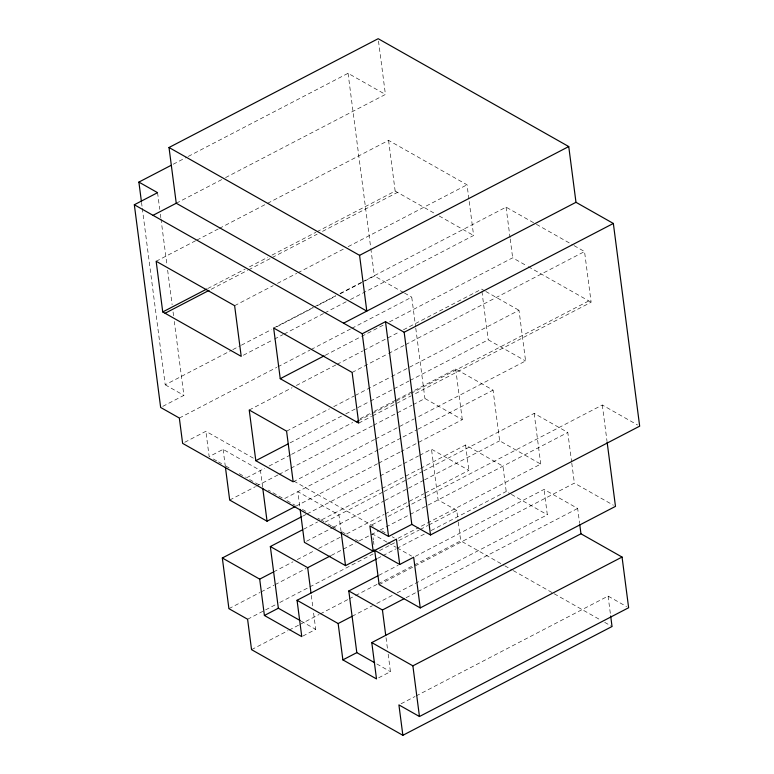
<?xml version="1.0" encoding="UTF-8"?>
<svg xmlns="http://www.w3.org/2000/svg" width="774" height="774" viewBox="0 0 774 774"><rect width="100%" height="100%" fill="white"/><g stroke="black" fill="none" stroke-linecap="round" stroke-linejoin="round"><path stroke-width="0.58" stroke-dasharray="3.87 2.9" d="M173.212 164.233L187.153 156.987M188.227 156.425L348.058 73.298L385.423 94.447L223.444 178.688M176.249 203.243L222.38 179.249M156.155 261.264L195.783 240.656M196.857 240.095L218.278 228.959M219.352 228.398L266.479 203.891M267.543 203.33L388.567 140.384L467.041 184.802L468.87 198.937M207.722 288.547L245.213 269.052M249.489 266.827L267.698 257.355M271.984 255.13L315.898 232.287M316.972 231.726L395.156 191.062L435.027 213.634M211.128 289.312L247.545 270.368M248.609 269.816L271.103 258.119M272.177 257.558L317.156 234.164M322.516 231.378L397.488 192.387M234.619 305.682L273.183 285.625M277.46 283.4L296.742 273.367M297.816 272.816L343.869 248.86M348.155 246.635L467.041 184.802M273.657 328.021L313.286 307.413M314.36 306.862L335.781 295.716M340.067 293.491L361.487 282.346M362.551 281.794L506.07 207.142L535.366 223.725M142.29 208.322L165.21 384.804L231.716 350.216M232.79 349.654L240.298 345.746M241.372 345.194L271.413 329.569M276.773 326.783L313.247 307.81M317.534 305.575L335.771 296.094M340.057 293.868L363.664 281.591M364.738 281.03L374.384 276.008L403.447 292.456M243.346 355.247L273.338 339.651M274.402 339.089L282.974 334.629M284.048 334.078L323.677 313.46M324.741 312.909L346.162 301.763M350.448 299.538L473.62 235.48L469.025 200.118M162.772 406.369L183.893 395.379L174.295 321.442M179.336 418.037L276.802 367.35M277.876 366.789L310.006 350.08M311.071 349.519L350.699 328.911M351.773 328.35L411.749 297.158L415.619 326.967M325.225 355.305L360.568 336.922M361.642 336.371L384.136 324.674M389.486 321.887L512.659 257.819L527.258 266.092M184.744 442.283L205.874 431.292L254.036 458.556M249.218 410.007L292.059 387.726M296.345 385.5L335.974 364.893M337.048 364.331L362.754 350.961M363.819 350.409L399.171 332.027M403.447 329.792L481.641 289.128L484.747 290.889M352.122 372.439L387.464 354.057M388.538 353.495L404.608 345.146M405.673 344.585L584.534 251.56L591.123 302.237L412.261 395.262M262.609 487.03L260.47 470.524L223.106 449.375L209.164 456.631L205.874 431.292M286.583 431.157L329.424 408.875M333.71 406.65L354.057 396.065M355.131 395.504L390.473 377.122M391.547 376.57L518.996 310.277L525.585 360.955L415.27 418.337M290.076 442.863L341.489 416.122M345.775 413.897L369.333 401.638M370.407 401.087L392.892 389.39M393.966 388.829L408.962 381.031M410.036 380.469L488.22 339.805L525.585 360.955M246.529 477.781L264.756 468.299M269.052 466.064L290.502 454.909M291.575 454.348L352.721 422.546M360.229 418.637L373.097 411.942M374.171 411.391L395.63 400.226M396.704 399.674L455.702 368.985L493.057 390.135L499.646 440.812L540.745 464.081L419.527 527.123M358.517 420.679L371.365 413.993M372.439 413.442L394.933 401.745M395.998 401.184L409.93 393.947M410.994 393.386L588.791 300.912M358.71 423.117L371.559 416.431M372.633 415.87L411.188 395.824M229.685 500.052L255.43 486.662M256.504 486.111L277.963 474.946M279.027 474.394L289.757 468.812M290.831 468.251L372.352 425.855M373.426 425.294L412.039 405.208M413.113 404.657L424.916 398.513L462.281 419.663L401.135 451.465M293.172 481.834L374.568 439.497M375.642 438.945L414.196 418.889M378.283 449.829L283.894 498.93L268.317 490.116M379.357 449.278L401.88 437.562M402.954 437L416.905 429.744M417.97 429.193L493.057 390.135M296.016 506.138L377.538 463.742M378.612 463.181L400.061 452.026M302.779 516.142L305.991 514.468M307.065 513.917L378.941 476.532M380.005 475.971L402.538 464.255M403.612 463.703L418.628 455.886M419.702 455.335L431.495 449.191L468.86 470.34L424.878 493.222M303.592 529.252L317.543 521.995M321.829 519.76L380.827 489.081M381.901 488.52L404.425 476.803M405.499 476.252L419.45 468.996M420.514 468.434L465.571 445.002L502.936 466.151L506.225 491.49L510.337 493.822M324.993 522.189L382.917 492.061M383.991 491.509L406.514 479.793M407.588 479.232L422.604 471.424M423.678 470.863L534.166 413.403L567.787 432.434L571.618 461.894M306.562 541.239L332.307 527.849M333.381 527.288L383.798 501.068M384.872 500.507L407.395 488.791M408.469 488.239L423.484 480.422M424.558 479.87L499.646 440.812M273.638 571.88L292.94 561.837M297.235 559.612L314.399 550.682M318.685 548.447L340.144 537.291M346.578 533.944L384.117 514.42M385.191 513.859L423.813 493.773M372.033 524.782L383.817 518.657M388.103 516.432L410.597 504.735M411.662 504.174L425.584 496.937M426.658 496.376L602.307 405.015L637.592 424.994M228.911 608.664L260.016 592.487M261.09 591.926L273.957 585.231M275.031 584.68L306.136 568.493M331.301 555.422L355.479 542.835M359.194 540.91L378.999 530.625M380.073 530.064L567.787 432.434M398.078 538.278L418.463 527.684M247.593 619.239L275.476 604.736M279.772 602.501L308.729 587.437M309.803 586.886L373.097 553.961M379.531 550.614L394.547 542.806M398.833 540.571L419.218 529.977M420.292 529.416L427.799 525.507M428.873 524.956L456.757 510.443L458.131 520.97M377.499 558.441L381.795 556.206M382.869 555.655L395.737 548.96M396.81 548.398L424.703 533.896M431.137 530.548L506.225 491.49M378.844 575.334L398.155 565.291M415.309 556.371L544.035 489.42L577.665 508.45L579.61 523.427M251.54 649.647L288.005 630.675M289.079 630.123L298.735 625.102M299.809 624.541L319.12 614.498M320.194 613.937L348.077 599.434M349.151 598.873L354.511 596.086M355.585 595.525L377.044 584.37M378.118 583.809L460.714 540.852L503.797 565.243M379.144 584.651L574.376 483.111L613.414 505.209M302.847 636.064L315.715 629.368L313.431 611.789M352.102 616.298L372.478 605.694M376.774 603.468L392.863 595.1M397.149 592.865L547.324 514.758L544.035 489.42M406.031 597.721L416.76 592.139M417.834 591.578L577.665 508.45M378.65 677.801L390.444 671.668L388.161 654.088M401.058 703.779L414.999 696.523M416.073 695.971L608.083 596.096L626.582 606.574M536.411 224.315L573.031 245.048M574.076 245.639L584.534 251.56M439.206 215.994L473.62 235.48M528.303 266.682L591.123 302.237M485.791 291.479L518.996 310.277M404.483 293.046L411.749 297.158M511.362 494.402L547.324 514.758M456.757 510.443L438.084 499.869L431.495 449.191M504.851 565.833L512.204 570.003M513.259 570.593L553.187 593.194M554.242 593.793L600.479 619.964M604.678 622.344L612.031 626.505M165.21 384.804L183.893 395.379M293.82 481.07L373.397 526.117M381.766 530.858L385.955 533.228M392.234 536.779L394.334 537.969M386.952 542.119L372.565 533.973L373.329 539.865M387.977 542.7L396.191 547.353M397.226 547.934L411.604 556.071M213.314 458.982L217.465 461.333M218.5 461.914L221.616 463.684M225.766 466.025L230.952 468.967M239.263 473.669L245.484 477.19M249.634 479.541L258.98 484.834M286.97 500.672L295.194 505.325M302.382 509.398L306.494 511.72M317.795 518.125L319.856 519.286M320.881 519.867L323.958 521.608M328.137 523.979L331.291 525.759M332.346 526.359L337.599 529.329M341.808 531.709L348.107 535.279M355.469 539.439L358.614 541.229M301.183 621.145L315.715 629.368M376.783 663.937L390.444 671.668M602.307 405.015L606.951 440.793M608.083 596.096L610.512 614.817M571.773 463.075L574.376 483.111M534.166 413.403L540.745 464.081M506.07 207.142L510.056 237.792M510.211 238.963L512.659 257.819M481.941 291.488L488.22 339.805M455.702 368.985L462.281 419.663M465.571 445.002L468.86 470.34M458.276 522.14L460.714 540.852M378.496 41.07L385.423 94.447M415.773 328.166L424.916 398.513M388.567 140.384L395.156 191.062M348.058 73.298L370.669 247.39M370.823 248.589L374.384 276.008M373.484 541.045L373.939 544.577M386.033 637.67L387.551 649.396M341.073 531.438L338.935 514.942L297.835 491.674L299.828 506.999M311.303 595.38L312.822 607.097M223.106 449.375L225.253 465.88M157.567 192.668L159.734 209.357M160.353 214.127L160.818 217.707M160.973 218.897L167.02 265.405M167.639 270.174L172.128 304.753M173.057 311.903L173.676 316.672M141.516 202.362L142.135 207.132"/><path stroke-width="1.16" d="M169.013 147.495L359.571 255.352L366.808 311.1L176.249 203.243L169.013 147.495L378.186 38.7L568.745 146.557L575.982 202.304L613.347 223.454L639.672 426.164L430.499 534.96L411.816 524.385L385.491 321.674L362.251 333.758L134.328 204.752L157.567 192.668L138.885 182.093L171.064 165.355M153.01 215.327L176.249 203.243M162.743 311.941L241.207 356.359L234.619 305.682L156.155 261.264L162.743 311.941L206.648 289.108M165.075 313.267L208.98 290.424M359.571 255.352L568.745 146.557M343.569 323.184L575.982 202.304M280.246 378.699L358.71 423.117L352.122 372.439L273.657 328.021L280.246 378.699L324.151 355.866M385.491 321.674L404.173 332.249L613.347 223.454M255.807 460.685L293.172 481.834L286.583 431.157L249.218 410.007L255.807 460.685L287.938 443.976M356.369 421.791L358.517 420.679M225.398 467.061L229.685 500.052L267.049 521.202L294.942 506.699M610.667 615.978L612.031 626.505L402.867 735.3L251.54 649.647L247.593 619.239L228.911 608.664L222.322 557.986L301.705 516.703M300.148 620.554L278.35 608.219L270.339 546.541L302.528 529.803M222.322 557.986L259.687 579.136L273.638 571.88M270.339 546.541L307.704 567.69L330.237 555.974M134.328 204.752L160.653 407.463L179.336 418.037L182.625 443.376L373.184 551.243L369.895 525.904L388.577 536.469L411.816 524.385M300.128 509.35L304.414 542.351L345.514 565.62L396.423 539.149L399.713 564.488L413.664 557.241L420.243 607.919L615.475 506.38L607.106 441.983M259.687 579.136L264.408 615.475L278.35 608.219M264.408 615.475L301.773 636.625L297.052 600.285L376.435 559.002M374.684 662.747L356.814 652.637L348.803 590.959L377.77 575.895M297.052 600.285L338.151 623.544L352.102 616.298M348.803 590.959L382.433 609.989L403.893 598.834M338.151 623.544L342.872 659.883L376.503 678.924L371.781 642.584L580.955 533.789L622.054 557.057L628.633 607.735L419.46 716.521L398.91 704.891L402.867 735.3M342.872 659.883L356.814 652.637M371.781 642.584L412.881 665.843L622.054 557.057M374.026 549.946L399.713 564.488M420.243 607.919L379.144 584.651L374.703 550.469M579.755 524.579L580.955 533.789M404.173 332.249L430.499 534.96M412.881 665.843L419.46 716.521M362.251 333.758L388.577 536.469M382.433 609.989L385.723 635.328M341.228 532.618L345.514 565.62M307.704 567.69L310.993 593.029M262.763 488.201L267.049 521.202M138.885 182.093L141.361 201.172"/></g></svg>
